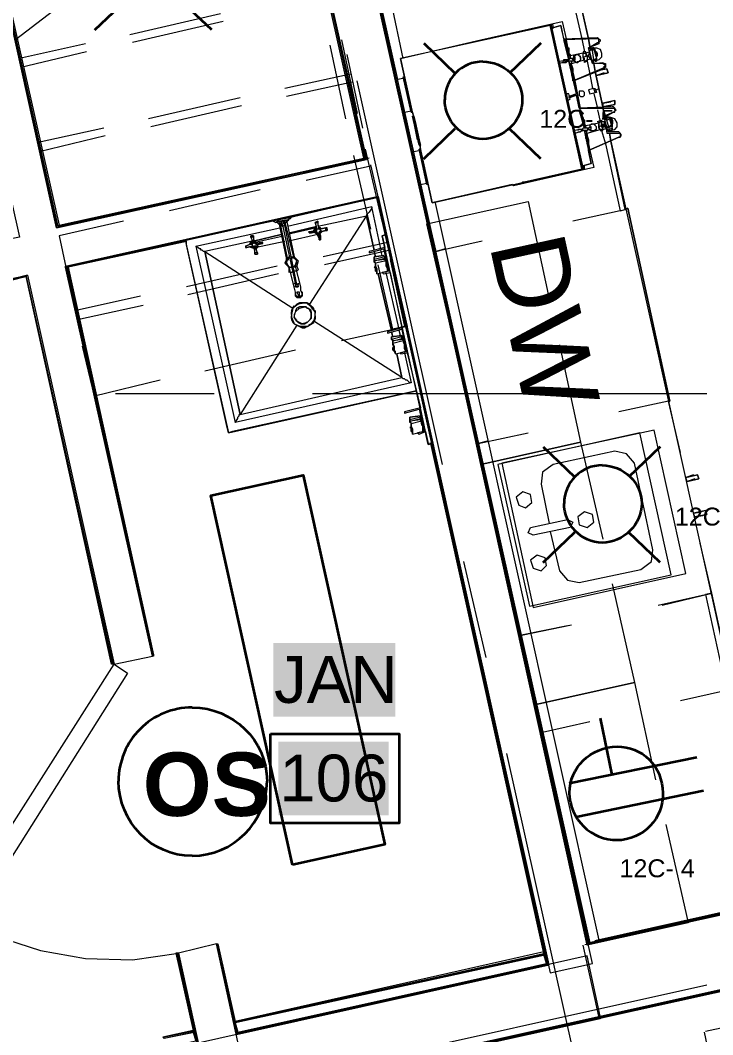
# Model space of a CAD drawing. Header units: inches. Extents: x 14.2 to 49.7, y 0.3 to 22.9.
# Drawn here: x 39.427 to 40.305, y 11.257 to 12.543 of the extents above; entities that cross this region are included whole.
import ezdxf

# ---------------------------------------------------------------- set-up
doc = ezdxf.new("R2010")
doc.units = ezdxf.units.IN
doc.header["$MEASUREMENT"] = 0
for name, color, linetype in [('PDF2_Geometry', 7, 'Continuous'), ('PDF2_Text', 7, 'Continuous'), ('PDF_Text', 7, 'Continuous')]:
    doc.layers.add(name, color=color, linetype=linetype)
doc.layers.add('PDF_Geometry', color=7, linetype='Continuous', true_color=0x777777)
doc.layers.add('PDF_Solid Fills', color=7, linetype='Continuous', true_color=0xffffff)
doc.styles.add('PDF Arial', font='arial.ttf')
doc.styles.add('PDF ArialRoundedMT Bold', font='arialbd.ttf')

msp = doc.modelspace()

# ---------------------------------------------------------------- linework, layer by layer
at = {"layer": 'PDF2_Geometry', "lineweight": 35}
for points in [[(39.5211, 12.531), (39.5611, 12.5693)], [(39.6695, 12.531), (39.6295, 12.5693)], [(39.9384, 12.5142), (39.9784, 12.4759)], [(40.0868, 12.5142), (40.0468, 12.4759)], [(39.9384, 12.3676), (39.9784, 12.4059)], [(40.0868, 12.3676), (40.0468, 12.4059)], [(40.0899, 12.0022), (40.1299, 11.9638)], [(40.2382, 12.0022), (40.1982, 11.9638)], [(40.0899, 11.8555), (40.1299, 11.8938)], [(40.2382, 11.8555), (40.1982, 11.8938)], [(40.1622, 11.6579), (40.177, 11.5861)], [(40.2847, 11.6082), (40.1231, 11.575)], [(40.2935, 11.5658), (40.1318, 11.5325)]]:
    msp.add_lwpolyline(points, dxfattribs=at)
msp.add_lwpolyline([(39.772, 11.4719), (39.6684, 11.9405), (39.7856, 11.9664), (39.8892, 11.4978)], close=True, dxfattribs=at)
for centre, radius, start, end in [((40.0135, 12.4425), 0.0484, 90.0411, 179.9589), ((40.1649, 11.9305), 0.0484, 90.0411, 179.9589), ((39.6444, 11.5784), 0.0932, 89.9056, 180.0944), ((39.6436, 11.5793), 0.096, 270.6194, 359.3806), ((40.1831, 11.5633), 0.0597, 191.3785, 281.858)]:
    msp.add_arc(centre, radius, start, end, dxfattribs=at)
for points in [[(40.0134, 12.4909), (40.0401, 12.4909), (40.0634, 12.4692), (40.0634, 12.4426)], [(40.0134, 12.3926), (39.9868, 12.3926), (39.9651, 12.4159), (39.9651, 12.4426)], [(40.0634, 12.4426), (40.0634, 12.4159), (40.0401, 12.3926), (40.0134, 12.3926)], [(40.1649, 11.9788), (40.1915, 11.9788), (40.2149, 11.9572), (40.2149, 11.9305)], [(40.1649, 11.8805), (40.1382, 11.8805), (40.1165, 11.9038), (40.1165, 11.9305)], [(40.2149, 11.9305), (40.2149, 11.9038), (40.1915, 11.8805), (40.1649, 11.8805)], [(39.6446, 11.6716), (39.6963, 11.6716), (39.7396, 11.6299), (39.7396, 11.5783)], [(40.1245, 11.5515), (40.1178, 11.5841), (40.1389, 11.614), (40.1716, 11.6207)], [(40.1716, 11.6207), (40.2042, 11.6274), (40.2337, 11.6079), (40.2405, 11.5753)], [(39.6446, 11.4833), (39.5929, 11.4833), (39.5513, 11.5266), (39.5513, 11.5783)], [(40.2405, 11.5753), (40.2472, 11.5426), (40.228, 11.5115), (40.1954, 11.5048)]]:
    msp.add_open_spline(points, degree=3, dxfattribs=at)
at = {"layer": 'PDF_Geometry', "lineweight": 18}
for points in [[(38.5408, 13.0366), (38.5491, 13.0049), (38.8358, 13.0683), (39.2274, 13.1549), (39.4257, 12.2683), (39.3841, 12.26), (39.3957, 12.2116), (39.4357, 12.22), (39.5457, 11.7266), (39.5941, 11.7366), (39.4841, 12.2316), (39.8807, 12.3199), (40.099, 11.335), (40.1524, 11.3467), (39.9274, 12.3549), (39.7691, 13.0649), (40.1307, 13.1449), (40.1157, 13.2149), (39.7541, 13.1332), (39.5707, 13.9649)], [(39.7491, 12.8849), (39.8657, 12.3666), (39.4724, 12.28), (39.2657, 13.2149), (39.2174, 13.2032), (38.8491, 13.1216), (38.7041, 13.7716), (39.0708, 13.8532), (39.0508, 13.9432), (38.6308, 13.8499), (38.6508, 13.7599), (38.6558, 13.7616), (38.8008, 13.1116), (38.5374, 13.0533), (38.5391, 13.0483)], [(40.1429, 11.371), (40.978, 11.556)], [(40.1603, 11.2798), (40.9953, 11.4648), (40.9753, 11.5548)], [(40.1607, 11.28), (40.1407, 11.37)]]:
    msp.add_lwpolyline(points, dxfattribs=at)
at = {"layer": 'PDF_Geometry', "lineweight": 9}
for points in [[(39.9141, 12.4699), (39.9057, 12.4683), (39.7724, 13.0633), (40.1324, 13.1432), (40.1307, 13.1432), (40.1307, 13.1449), (39.7707, 13.0649)], [(39.3991, 12.6149), (39.4724, 12.28), (39.8657, 12.3666), (39.7491, 12.8849), (39.8641, 12.3683), (39.8624, 12.3683), (39.7474, 12.8833)], [(39.4007, 12.6166), (39.4757, 12.2833), (39.4741, 12.2816), (39.3991, 12.6166), (39.4741, 12.2816), (39.4757, 12.2833), (39.8624, 12.3683), (39.8641, 12.3683), (39.7491, 12.8849)], [(39.7757, 12.7899), (39.6374, 12.6833), (39.6357, 12.6049), (39.5607, 12.7033), (39.5591, 12.6249), (39.4207, 12.5183), (39.4341, 12.4549)], [(39.9124, 12.4949), (39.8974, 12.5649), (40.1257, 12.6149), (40.1474, 12.5199), (40.149, 12.5099), (40.1507, 12.5049), (40.149, 12.5099), (40.1474, 12.5199), (40.1274, 12.6083), (40.119, 12.6066)], [(40.0607, 12.5933), (40.119, 12.6066), (40.139, 12.5199), (40.1424, 12.5033)], [(40.1457, 11.37), (39.8824, 12.5616), (40.1474, 11.3717)], [(39.8824, 12.5616), (40.1457, 11.3733), (40.1457, 11.3717)], [(39.9057, 12.4683), (39.8841, 12.5616), (40.149, 11.3733), (39.9341, 12.3349)], [(39.6807, 12.5516), (39.5657, 12.5249)], [(39.6841, 12.5416), (39.5691, 12.5149)], [(39.9257, 12.4216), (39.9241, 12.4266), (39.9141, 12.4716), (39.9091, 12.4949), (40.0107, 12.5183), (40.114, 12.5416), (40.119, 12.5199)], [(40.1007, 12.5333), (40.1024, 12.5333), (40.1024, 12.5349), (40.1024, 12.5366), (40.1007, 12.5383), (40.099, 12.5366), (40.0974, 12.5366), (40.0257, 12.5216), (40.0224, 12.5199)], [(40.1007, 12.5366), (40.099, 12.5366)], [(40.119, 12.4499), (40.1007, 12.5366), (40.1007, 12.5383)], [(40.1174, 12.5183), (40.1224, 12.4933), (40.1124, 12.5366), (40.1007, 12.5333), (40.1124, 12.5366), (40.1157, 12.5199), (40.159, 12.5216), (40.1607, 12.5199), (40.1624, 12.5183), (40.1624, 12.5166), (40.1607, 12.5149), (40.1607, 12.5133), (40.1474, 12.5083), (40.1524, 12.4883), (40.1657, 12.4899), (40.1657, 12.4883), (40.1674, 12.4883), (40.169, 12.4883), (40.169, 12.4866), (40.169, 12.4849), (40.169, 12.4833), (40.1674, 12.4833), (40.1674, 12.4816), (40.129, 12.4666), (40.1324, 12.4499), (40.1224, 12.4466), (40.1324, 12.4499), (40.1224, 12.4916), (40.1274, 12.4666), (40.1274, 12.4683), (40.1274, 12.4666), (40.1674, 12.4833), (40.1674, 12.4849), (40.169, 12.4849), (40.169, 12.4866), (40.1674, 12.4866), (40.1674, 12.4883), (40.1657, 12.4883), (40.1524, 12.4883), (40.1474, 12.5083), (40.159, 12.5149), (40.1607, 12.5149), (40.1607, 12.5166), (40.1607, 12.5183), (40.1607, 12.5199), (40.159, 12.5199), (40.1157, 12.5183), (40.1207, 12.4983), (40.124, 12.4999), (40.124, 12.4983), (40.1207, 12.4966)], [(40.1007, 12.5333), (40.1007, 12.5333)], [(39.5091, 12.5133), (39.4257, 12.4949)], [(39.8191, 12.5116), (39.8391, 12.4183)], [(39.8341, 12.5183), (39.8541, 12.4249)], [(39.9224, 12.4266), (39.9124, 12.4716), (39.9141, 12.4716), (39.9091, 12.4949), (40.0107, 12.5183)], [(40.0107, 12.5183), (40.0107, 12.5183)], [(40.119, 12.5183), (40.1224, 12.4999), (40.1224, 12.5016), (40.1207, 12.5066), (40.1207, 12.5083), (40.1207, 12.5099), (40.1207, 12.5083), (40.1224, 12.5083), (40.1224, 12.5066), (40.1224, 12.5016), (40.124, 12.4999), (40.124, 12.4983)], [(40.1207, 12.5099), (40.1207, 12.5099)], [(40.1207, 12.5099), (40.1207, 12.5099)], [(40.149, 12.5049), (40.1524, 12.5083), (40.1574, 12.5083), (40.1624, 12.5066), (40.164, 12.5016), (40.164, 12.4966), (40.1607, 12.4933), (40.1557, 12.4916), (40.1507, 12.4933), (40.1474, 12.4983), (40.149, 12.5033), (40.144, 12.5016), (40.144, 12.4999), (40.144, 12.4983), (40.1457, 12.4983), (40.1457, 12.4966), (40.1457, 12.4949)], [(40.1557, 12.4933), (40.1557, 12.4916), (40.154, 12.4933), (40.1524, 12.5049), (40.1524, 12.5066), (40.1507, 12.5066), (40.1507, 12.5083), (40.1524, 12.5083), (40.1524, 12.5066)], [(40.154, 12.5083), (40.1524, 12.5083)], [(40.1574, 12.5033), (40.1557, 12.5016), (40.1574, 12.5016), (40.1574, 12.5033), (40.1557, 12.5033), (40.1557, 12.5049), (40.1557, 12.5066), (40.154, 12.5066), (40.154, 12.5083), (40.154, 12.5066), (40.1574, 12.4949), (40.1574, 12.4933), (40.1574, 12.4916), (40.1574, 12.4933), (40.1574, 12.4949), (40.1574, 12.4966), (40.1574, 12.4983), (40.1574, 12.4999)], [(39.5107, 12.5033), (39.4274, 12.4833)], [(39.8407, 12.4999), (39.8607, 12.4066)], [(40.1307, 12.4933), (40.1307, 12.4966), (40.1274, 12.4949), (40.1257, 12.4949), (40.124, 12.4949), (40.1224, 12.4933), (40.1207, 12.4933), (40.119, 12.4933), (40.1207, 12.4933), (40.119, 12.4933), (40.1174, 12.4933), (40.119, 12.4933)], [(40.1224, 12.5016), (40.1224, 12.5016)], [(40.144, 12.5016), (40.144, 12.5033), (40.1407, 12.5033), (40.1407, 12.5016), (40.124, 12.4983), (40.124, 12.4949), (40.124, 12.4966)], [(40.124, 12.4883), (40.1257, 12.4883), (40.1424, 12.4933), (40.1424, 12.4949), (40.1407, 12.4966), (40.1407, 12.4983), (40.1407, 12.4999)], [(40.1274, 12.4933), (40.1274, 12.4949), (40.1257, 12.4949), (40.129, 12.4949), (40.1307, 12.4949)], [(40.129, 12.4949), (40.129, 12.4966), (40.129, 12.4983), (40.1307, 12.4983), (40.1324, 12.4999), (40.134, 12.4999), (40.1357, 12.4983), (40.1374, 12.4966), (40.1374, 12.4949), (40.1374, 12.4933), (40.1357, 12.4916), (40.134, 12.4899), (40.134, 12.4916)], [(40.1357, 12.4983), (40.1357, 12.4999), (40.134, 12.4999), (40.1324, 12.4999), (40.1307, 12.4983), (40.129, 12.4983), (40.129, 12.4966)], [(40.1374, 12.4949), (40.1374, 12.4966), (40.1374, 12.4983)], [(40.1407, 12.4966), (40.1457, 12.4983)], [(40.1424, 12.4916), (40.1457, 12.4933), (40.1507, 12.4949)], [(40.1524, 12.5049), (40.154, 12.5066)], [(40.1574, 12.4949), (40.154, 12.4933)], [(40.1574, 12.4983), (40.159, 12.4983), (40.159, 12.4999), (40.159, 12.5016), (40.1574, 12.5016), (40.1574, 12.5033), (40.1557, 12.5033)], [(40.1557, 12.5016), (40.1574, 12.5016)], [(40.1574, 12.4983), (40.1574, 12.4983)], [(40.114, 12.4899), (40.1157, 12.4899), (40.1174, 12.4899), (40.119, 12.4899), (40.1174, 12.4899), (40.119, 12.4899), (40.1207, 12.4916), (40.1107, 12.4883), (40.1107, 12.4916), (40.1207, 12.4933)], [(40.1107, 12.4883), (40.1107, 12.4916)], [(40.1174, 12.4933), (40.1157, 12.4933), (40.1157, 12.4916), (40.114, 12.4916)], [(40.119, 12.4899), (40.1207, 12.4916), (40.119, 12.4899)], [(40.119, 12.4916), (40.1207, 12.4916), (40.1224, 12.4916)], [(40.1274, 12.4916), (40.129, 12.4933), (40.1307, 12.4933), (40.129, 12.4933), (40.1274, 12.4933), (40.1274, 12.4916), (40.1257, 12.4916), (40.124, 12.4916), (40.1224, 12.4916), (40.1207, 12.4916)], [(40.1274, 12.4699), (40.1274, 12.4716), (40.1274, 12.4733), (40.1274, 12.4749), (40.1257, 12.4783), (40.1257, 12.4799), (40.1257, 12.4816), (40.1257, 12.4833), (40.124, 12.4849), (40.124, 12.4866), (40.1257, 12.4866), (40.1257, 12.4883), (40.1257, 12.4916), (40.1257, 12.4899)], [(40.1274, 12.4766), (40.1274, 12.4683), (40.1274, 12.4699), (40.1274, 12.4716), (40.1274, 12.4733), (40.1274, 12.4749), (40.1257, 12.4783), (40.1257, 12.4799), (40.1257, 12.4816), (40.1257, 12.4833), (40.124, 12.4849), (40.124, 12.4866), (40.1257, 12.4799)], [(40.1374, 12.4316), (40.1307, 12.4666), (40.1257, 12.4866)], [(40.1274, 12.4933), (40.1274, 12.4933)], [(40.129, 12.4933), (40.129, 12.4916), (40.1307, 12.4916), (40.1324, 12.4899), (40.134, 12.4899)], [(40.1307, 12.4916), (40.1307, 12.4916)], [(40.1457, 12.4916), (40.149, 12.4749), (40.1524, 12.4566)], [(40.1657, 12.4383), (40.1757, 12.4399), (40.1657, 12.4383), (40.1807, 12.4416), (40.1807, 12.4366), (40.1657, 12.4333), (40.1757, 12.4349), (40.1657, 12.4333), (40.1807, 12.4366), (40.1807, 12.4416), (40.1657, 12.4383), (40.1657, 12.4333), (40.1557, 12.4783), (40.154, 12.4883), (40.1524, 12.4933), (40.154, 12.4883), (40.1557, 12.4783), (40.1657, 12.4333)], [(40.1557, 12.4916), (40.1574, 12.4916)], [(40.1574, 12.4733), (40.1674, 12.4766), (40.1574, 12.4733), (40.1724, 12.4766), (40.1707, 12.4816), (40.1607, 12.4799), (40.1707, 12.4816), (40.1724, 12.4766), (40.1574, 12.4733), (40.1557, 12.4783), (40.1574, 12.4783), (40.1557, 12.4783), (40.1574, 12.4783), (40.1557, 12.4783)], [(39.8457, 12.4749), (39.7624, 12.4566)], [(39.9124, 12.4716), (39.9224, 12.4266), (39.9241, 12.4266), (39.9341, 12.3799)], [(40.1257, 12.4783), (40.1257, 12.4766)], [(40.1257, 12.4749), (40.1257, 12.4733)], [(40.1274, 12.4783), (40.1274, 12.4783)], [(40.1274, 12.4783), (40.1274, 12.4783)], [(40.1274, 12.4683), (40.1274, 12.4683)], [(39.8474, 12.4649), (39.7641, 12.4466)], [(39.9624, 11.98), (39.8541, 12.4666)], [(40.154, 12.4566), (40.1557, 12.4566), (40.1574, 12.4516), (40.1557, 12.4516)], [(40.1574, 12.4549), (40.1607, 12.4566)], [(39.7057, 12.4449), (39.5891, 12.4183)], [(40.1357, 12.4316), (40.1324, 12.4483), (40.1224, 12.4449), (40.1324, 12.4483), (40.1424, 12.4066), (40.1357, 12.4299), (40.1407, 12.4116), (40.1424, 12.4116), (40.144, 12.4099), (40.1407, 12.4083)], [(40.154, 12.4499), (40.159, 12.4316)], [(39.7074, 12.4349), (39.5924, 12.4083)], [(40.1207, 12.4416), (40.1407, 12.3549), (40.139, 12.3549)], [(40.1374, 12.4299), (40.1424, 12.4116), (40.1407, 12.4166), (40.1407, 12.4183), (40.1407, 12.4199), (40.1407, 12.4183), (40.1424, 12.4166), (40.1424, 12.4116), (40.144, 12.4099)], [(40.159, 12.4299), (40.1624, 12.4149)], [(39.9341, 12.3783), (39.9257, 12.3766), (39.9141, 12.4266), (39.9224, 12.4283)], [(39.9257, 12.3766), (39.9141, 12.4266)], [(39.9324, 12.3849), (39.9241, 12.4216)], [(40.1407, 12.4199), (40.1407, 12.4199)], [(40.1407, 12.4199), (40.1407, 12.4199)], [(40.144, 12.4083), (40.144, 12.4066), (40.144, 12.4099), (40.1607, 12.4133), (40.1607, 12.4083), (40.1624, 12.4049), (40.1624, 12.4033), (40.1657, 12.4033), (40.1657, 12.4049), (40.164, 12.4099), (40.164, 12.4149), (40.1674, 12.4149), (40.1674, 12.4099), (40.1707, 12.4049), (40.174, 12.4033), (40.1807, 12.4049), (40.184, 12.4083), (40.184, 12.4133), (40.1807, 12.4183), (40.1757, 12.4199), (40.1707, 12.4199), (40.169, 12.4166)], [(40.174, 12.4199), (40.1707, 12.4199)], [(40.1774, 12.4066), (40.174, 12.4049), (40.1707, 12.4166), (40.1707, 12.4183), (40.1707, 12.4199), (40.1707, 12.4183)], [(40.1707, 12.4166), (40.174, 12.4183)], [(40.1757, 12.4133), (40.1774, 12.4149), (40.1757, 12.4149), (40.1757, 12.4166), (40.1757, 12.4183), (40.174, 12.4183), (40.174, 12.4199), (40.174, 12.4183), (40.1774, 12.4066), (40.1774, 12.4049), (40.1774, 12.4033), (40.1774, 12.4049), (40.1774, 12.4066), (40.1774, 12.4083), (40.1774, 12.4099), (40.1757, 12.4099)], [(39.4441, 12.4083), (39.4657, 12.3149)], [(39.5324, 12.4066), (39.4491, 12.3883)], [(39.9324, 12.3916), (39.9307, 12.3916), (39.9257, 12.4149), (39.9274, 12.4149)], [(40.1507, 12.4049), (40.1507, 12.4083), (40.1474, 12.4066), (40.1457, 12.4066), (40.144, 12.4066), (40.1407, 12.4066), (40.139, 12.4049), (40.129, 12.4033)], [(40.1407, 12.4049), (40.139, 12.4049), (40.1374, 12.4049), (40.139, 12.4049), (40.1374, 12.4049), (40.1357, 12.4049), (40.134, 12.4049), (40.134, 12.4033)], [(40.1457, 12.4049), (40.149, 12.4049), (40.1507, 12.4049), (40.1474, 12.4049), (40.1457, 12.4033), (40.144, 12.4033), (40.1424, 12.4033), (40.1407, 12.4033)], [(40.1424, 12.3999), (40.1457, 12.3999), (40.1624, 12.4049), (40.1607, 12.4066), (40.1607, 12.4083), (40.1607, 12.4099), (40.1607, 12.4116)], [(40.1424, 12.4116), (40.1424, 12.4116)], [(40.1574, 12.4066), (40.1574, 12.4083), (40.1557, 12.4099), (40.154, 12.4116), (40.1524, 12.4116), (40.1507, 12.4116), (40.149, 12.4099), (40.149, 12.4083), (40.1474, 12.4066), (40.1457, 12.4066)], [(40.1474, 12.4066), (40.1457, 12.4066), (40.1474, 12.4066)], [(40.1474, 12.4049), (40.1457, 12.4049), (40.1474, 12.4049)], [(40.149, 12.4049), (40.149, 12.4033), (40.1507, 12.4033), (40.1524, 12.4033), (40.154, 12.4033), (40.1557, 12.4033), (40.1557, 12.4049), (40.1574, 12.4049), (40.1574, 12.4066), (40.1574, 12.4083), (40.1557, 12.4099), (40.1557, 12.4116), (40.154, 12.4116), (40.1524, 12.4116), (40.1507, 12.4116), (40.149, 12.4099), (40.149, 12.4083), (40.1474, 12.4066)], [(40.1607, 12.4083), (40.164, 12.4099)], [(40.1624, 12.4049), (40.1657, 12.4049), (40.1707, 12.4066)], [(40.164, 12.4133), (40.164, 12.4116), (40.164, 12.4099), (40.1657, 12.4083), (40.1657, 12.4066)], [(40.174, 12.4049), (40.174, 12.4033), (40.174, 12.4049)], [(40.1757, 12.4149), (40.1757, 12.4149)], [(40.1774, 12.4099), (40.1774, 12.4116), (40.1774, 12.4133), (40.1774, 12.4149), (40.1757, 12.4149)], [(40.1757, 12.4133), (40.1757, 12.4133)], [(40.1774, 12.4116), (40.1757, 12.4116)], [(39.5341, 12.3966), (39.4507, 12.3766)], [(40.164, 12.4033), (40.169, 12.3866), (40.1874, 12.3016), (40.1274, 12.2883)], [(40.1307, 12.3999), (40.1407, 12.4033), (40.139, 12.4033), (40.1407, 12.4033), (40.139, 12.4033), (40.1374, 12.4016), (40.139, 12.4033)], [(40.134, 12.4016), (40.1357, 12.4016), (40.1374, 12.4016)], [(40.1474, 12.3799), (40.1474, 12.3816), (40.1474, 12.3833), (40.1474, 12.3849), (40.1457, 12.3883), (40.1457, 12.3899), (40.1457, 12.3916), (40.144, 12.3933), (40.144, 12.3966), (40.144, 12.3983), (40.1457, 12.3983), (40.1457, 12.3999), (40.144, 12.4033), (40.1457, 12.4016)], [(40.1457, 12.3899), (40.1457, 12.3883), (40.1474, 12.3816), (40.1474, 12.3833), (40.1474, 12.3849), (40.1457, 12.3883), (40.1457, 12.3899), (40.1457, 12.3916), (40.144, 12.3933), (40.144, 12.3966), (40.144, 12.3983), (40.1457, 12.3916)], [(40.149, 12.3799), (40.1457, 12.3983)], [(40.1457, 12.3966), (40.1457, 12.3966)], [(40.149, 12.4033), (40.1507, 12.4033)], [(40.154, 12.4033), (40.154, 12.4033)], [(40.174, 12.4033), (40.1774, 12.4033)], [(40.1874, 12.3016), (40.194, 12.3033), (40.1757, 12.3899), (40.174, 12.3999), (40.1757, 12.3899), (40.389, 11.4283)], [(39.8641, 12.3799), (39.8857, 12.2866)], [(40.0507, 12.3349), (39.9491, 12.3116), (39.9441, 12.3349), (39.9341, 12.3799), (39.9324, 12.3799), (39.9424, 12.3349), (39.9324, 12.3799)], [(39.9341, 12.3816), (39.9341, 12.3849)], [(40.149, 12.3783), (40.154, 12.3566), (40.0524, 12.3333), (40.0507, 12.3349), (39.9491, 12.3116), (39.9441, 12.3349), (39.9424, 12.3349)], [(40.1457, 12.3866), (40.1457, 12.3849)], [(40.1474, 12.3883), (40.1474, 12.3883)], [(40.1474, 12.3883), (40.1474, 12.3883)], [(39.4741, 12.2816), (39.8641, 12.3683), (39.4741, 12.2816)], [(39.8691, 12.3683), (39.7857, 12.3499)], [(39.8491, 12.3716), (39.8707, 12.2783)], [(39.8707, 12.3583), (39.7891, 12.3399)], [(39.8707, 12.3599), (39.8924, 12.2666)], [(40.0624, 12.3366), (40.064, 12.3383), (40.0657, 12.3383), (40.139, 12.3549), (40.1407, 12.3549), (40.1424, 12.3549), (40.1424, 12.3566), (40.1424, 12.3583), (40.1407, 12.3583), (40.139, 12.3583), (40.1407, 12.3583)], [(40.1407, 12.3549), (40.1407, 12.3549)], [(39.7291, 12.3383), (39.6141, 12.3116)], [(39.7307, 12.3283), (39.6157, 12.3016)], [(40.0124, 12.2633), (39.9541, 12.25), (39.9341, 12.3349), (39.9424, 12.3366)], [(39.4841, 12.2316), (39.8791, 12.3199), (39.8791, 12.3183)], [(39.7474, 12.2883), (39.6357, 12.265), (39.6907, 12.02), (39.9291, 12.0733), (39.6957, 12.0216), (39.6907, 12.02), (39.6891, 12.0266), (39.6374, 12.2583), (39.6374, 12.2633), (39.4857, 12.23), (39.4874, 12.23), (39.5957, 11.7383), (39.5957, 11.7366), (39.5941, 11.7366), (39.4841, 12.23), (39.8791, 12.3183), (39.7624, 12.2916), (39.7657, 12.2933), (39.7707, 12.2933), (39.7657, 12.2933), (39.7591, 12.2916), (39.7507, 12.2899), (39.7474, 12.2883), (39.7507, 12.2899), (39.7591, 12.2916), (39.7524, 12.2899), (39.7474, 12.2883), (39.7507, 12.2866)], [(39.7024, 11.2567), (39.6757, 11.3717), (39.7007, 11.2567), (40.0974, 11.345), (39.9624, 11.9533), (39.8807, 12.3183)], [(39.9624, 11.9533), (39.9607, 11.9533), (39.8791, 12.3199)], [(39.8841, 12.2533), (39.8724, 12.3066), (39.7657, 12.2816)], [(39.8724, 12.3066), (39.8724, 12.3049), (39.8691, 12.2999), (39.8674, 12.2983), (39.8657, 12.2966), (39.8657, 12.2949), (39.8041, 12.2816), (39.8074, 12.28), (39.8091, 12.2783)], [(39.9707, 12.1616), (39.9424, 12.2849), (40.0707, 12.3133), (40.0974, 12.19)], [(39.9524, 12.3133), (40.1607, 11.3767)], [(39.5557, 12.2999), (39.4724, 12.2816)], [(39.5574, 12.2883), (39.4757, 12.27), (39.4957, 12.1766)], [(39.7207, 12.2633), (39.6607, 12.25), (39.7724, 12.1783), (39.7741, 12.18), (39.7774, 12.1833), (39.7807, 12.185), (39.7841, 12.185), (39.7874, 12.185), (39.7907, 12.185), (39.7941, 12.1833), (39.8657, 12.2949)], [(39.7541, 12.2849), (39.7524, 12.2866), (39.7507, 12.2866), (39.7474, 12.2883), (39.7457, 12.2883)], [(39.7557, 12.2883), (39.7574, 12.2883), (39.7591, 12.2883), (39.7607, 12.2899), (39.7624, 12.2899), (39.7641, 12.2899), (39.7674, 12.2899), (39.7641, 12.2899), (39.7591, 12.2883), (39.7541, 12.2883), (39.7507, 12.2866), (39.7541, 12.2883), (39.7557, 12.2883), (39.7524, 12.2883), (39.7507, 12.2866), (39.7524, 12.2883), (39.7591, 12.2883), (39.7657, 12.2899), (39.7674, 12.2916), (39.7657, 12.2899), (39.7641, 12.2899), (39.7741, 12.2433), (39.7791, 12.2383), (39.7774, 12.2316), (39.7791, 12.2266), (39.7774, 12.225), (39.7757, 12.225), (39.7741, 12.225)], [(39.7541, 12.2883), (39.7641, 12.24), (39.7624, 12.235), (39.7674, 12.23), (39.7674, 12.2233)], [(39.7557, 12.2883), (39.7557, 12.2883)], [(39.7591, 12.2816), (39.7591, 12.2833), (39.7574, 12.2883), (39.7591, 12.2833), (39.7757, 12.2083), (39.7774, 12.2083), (39.7624, 12.2833), (39.7591, 12.2816), (39.7624, 12.2833), (39.7607, 12.2899), (39.7607, 12.2849)], [(39.7574, 12.2883), (39.7607, 12.2899), (39.7574, 12.2883)], [(39.7607, 12.2899), (39.7607, 12.2883), (39.7591, 12.2883), (39.7574, 12.2883)], [(39.7674, 12.2899), (39.7657, 12.2883), (39.7641, 12.2883), (39.7641, 12.2866), (39.7607, 12.2866)], [(39.7624, 12.2899), (39.7624, 12.2899)], [(39.7741, 12.2316), (39.7757, 12.2316), (39.7774, 12.2316), (39.7757, 12.2316), (39.7741, 12.2316), (39.7757, 12.2333), (39.7774, 12.2383), (39.7741, 12.2416), (39.7624, 12.2883)], [(39.7707, 12.2949), (39.7691, 12.2916), (39.7674, 12.2916), (39.7691, 12.2916), (39.7691, 12.2933)], [(39.8041, 12.2883), (39.8007, 12.2866), (39.8024, 12.2783), (39.8024, 12.2766), (39.7941, 12.275), (39.7924, 12.275), (39.7941, 12.275), (39.8024, 12.2766), (39.8024, 12.2783), (39.8024, 12.2816), (39.8007, 12.2866), (39.8041, 12.2866)], [(39.9141, 12.1216), (39.9224, 12.0833), (39.9207, 12.0833), (39.9174, 12.0866), (39.9157, 12.0866), (39.9141, 12.0883), (39.9124, 12.0883), (39.9107, 12.09), (39.9041, 12.12), (39.9107, 12.09), (39.7991, 12.1616), (39.8007, 12.1633), (39.8007, 12.1666), (39.8007, 12.17), (39.8007, 12.1733), (39.7991, 12.1766), (39.7991, 12.1783), (39.7957, 12.18), (39.7941, 12.1833), (39.8657, 12.2949), (39.8041, 12.2816)], [(39.6491, 12.2566), (39.7557, 12.28)], [(39.7574, 12.2866), (39.7557, 12.2849), (39.7541, 12.2849), (39.7574, 12.2849), (39.7591, 12.2866)], [(39.7557, 12.2866), (39.7657, 12.24), (39.7674, 12.24)], [(39.8024, 12.28), (39.7657, 12.2716)], [(39.7991, 12.2766), (39.8024, 12.2816), (39.7674, 12.2733), (39.8024, 12.2816)], [(39.8057, 12.2783), (39.8041, 12.2783)], [(39.8057, 12.2733), (39.8074, 12.2733), (39.8074, 12.275), (39.8091, 12.2766)], [(39.8141, 12.2766), (39.8141, 12.28)], [(39.8157, 12.2783), (39.8157, 12.28)], [(39.7174, 12.26), (39.7207, 12.2633), (39.6607, 12.25), (39.7057, 12.0433), (39.6607, 12.25), (39.7724, 12.1783), (39.7707, 12.175), (39.7707, 12.1716), (39.7707, 12.17), (39.7707, 12.1666), (39.7707, 12.1633), (39.7724, 12.16), (39.7741, 12.1583), (39.7774, 12.1566), (39.7057, 12.0433)], [(39.7224, 12.27), (39.7191, 12.27)], [(39.7241, 12.26), (39.7241, 12.2616), (39.7224, 12.2616), (39.7224, 12.26), (39.7207, 12.26), (39.7207, 12.265), (39.7191, 12.2683), (39.7191, 12.27), (39.7191, 12.2683), (39.7224, 12.26)], [(39.7191, 12.2583), (39.7191, 12.26), (39.7207, 12.2616), (39.7224, 12.2616), (39.7607, 12.27)], [(39.7224, 12.2683), (39.7191, 12.2683)], [(39.7241, 12.2533), (39.7191, 12.255), (39.7191, 12.2566), (39.7207, 12.255), (39.7224, 12.255), (39.7241, 12.255), (39.7624, 12.2633)], [(39.7224, 12.2633), (39.7574, 12.2716), (39.7224, 12.2633), (39.7274, 12.2616), (39.7274, 12.26)], [(39.8024, 12.2733), (39.8041, 12.2733), (39.8041, 12.2716), (39.7674, 12.2633)], [(39.7924, 12.275), (39.7941, 12.2733), (39.8024, 12.275), (39.7941, 12.2733), (39.7941, 12.275)], [(39.8007, 12.275), (39.8024, 12.2733), (39.8041, 12.2733), (39.8041, 12.2716), (39.8007, 12.2733)], [(39.8041, 12.2733), (39.8041, 12.2733)], [(39.8091, 12.275), (39.8057, 12.2716)], [(39.8074, 12.2666), (39.8057, 12.2666)], [(39.8057, 12.265), (39.8074, 12.265)], [(39.9441, 12.005), (39.8857, 12.27), (39.8891, 12.255), (39.8691, 12.25), (39.8691, 12.2483), (39.8874, 12.2533), (39.8941, 12.225), (39.8857, 12.2233), (39.8874, 12.2216), (39.8957, 12.2233), (39.9107, 12.1533), (39.8924, 12.1483), (39.8924, 12.1466), (39.9107, 12.1516), (39.9157, 12.1233), (39.9091, 12.1216), (39.9091, 12.12), (39.9174, 12.1216), (39.9341, 12.0516), (39.9141, 12.0466), (39.9141, 12.045), (39.9324, 12.05), (39.9391, 12.0216), (39.9307, 12.02), (39.9324, 12.0183), (39.9407, 12.0216), (39.9441, 12.0066)], [(39.6607, 12.25), (39.6591, 12.25), (39.6574, 12.2516), (39.6557, 12.2516), (39.6557, 12.2533), (39.6541, 12.2533), (39.6491, 12.2566), (39.6991, 12.0333)], [(39.7141, 12.255), (39.7207, 12.2566), (39.7141, 12.255), (39.7124, 12.255), (39.7141, 12.255), (39.7124, 12.2566), (39.7207, 12.26), (39.7124, 12.2566), (39.7124, 12.255)], [(39.7191, 12.26), (39.7207, 12.2616)], [(39.7274, 12.2583), (39.7274, 12.2566), (39.7257, 12.255), (39.7241, 12.255), (39.7224, 12.255), (39.7207, 12.255), (39.7191, 12.2566), (39.7207, 12.255), (39.7224, 12.255), (39.7241, 12.255), (39.7257, 12.255), (39.7274, 12.2566)], [(39.7207, 12.26), (39.7207, 12.26)], [(39.7207, 12.26), (39.7207, 12.26)], [(39.7224, 12.255), (39.7207, 12.255)], [(39.7224, 12.2566), (39.7224, 12.2566)], [(39.7241, 12.2566), (39.7224, 12.2566), (39.7257, 12.2566)], [(39.7241, 12.26), (39.7241, 12.26)], [(39.7257, 12.2583), (39.7341, 12.26), (39.7257, 12.2583)], [(39.7257, 12.2566), (39.7257, 12.2566)], [(39.7291, 12.2566), (39.7257, 12.2533)], [(39.7324, 12.2616), (39.7341, 12.26), (39.7341, 12.2616)], [(39.8924, 12.2616), (39.8107, 12.2433)], [(39.8957, 12.2516), (39.8124, 12.2333)], [(39.8857, 12.245), (39.8841, 12.2516)], [(39.9657, 12.2533), (39.9541, 12.25), (39.9657, 12.2533)], [(39.7274, 12.2483), (39.7241, 12.2483)], [(39.7241, 12.2466), (39.7274, 12.2466)], [(39.7641, 12.24), (39.7641, 12.2416), (39.7657, 12.2416), (39.7674, 12.2416), (39.7641, 12.2383), (39.7641, 12.235), (39.7674, 12.23), (39.7707, 12.23)], [(39.7691, 12.23), (39.7674, 12.23), (39.7641, 12.235), (39.7657, 12.24), (39.7674, 12.2416)], [(39.7657, 12.2416), (39.7674, 12.2433)], [(39.7707, 12.2433), (39.7724, 12.2433), (39.7741, 12.2433)], [(39.7757, 12.23), (39.7741, 12.23), (39.7774, 12.235), (39.7774, 12.2383), (39.7741, 12.2416), (39.7707, 12.2416)], [(39.8891, 12.2433), (39.8757, 12.24)], [(39.8891, 12.24), (39.8757, 12.2383), (39.8891, 12.2416), (39.8907, 12.2416)], [(39.8907, 12.2383), (39.8774, 12.235)], [(39.8957, 12.24), (39.9141, 12.155), (39.8991, 12.1516), (39.8807, 12.2333)], [(39.8891, 12.2433), (39.8891, 12.2433)], [(39.8891, 12.2433), (39.8891, 12.2416), (39.8891, 12.2433)], [(39.7524, 12.2316), (39.6374, 12.205)], [(39.7674, 12.23), (39.7741, 12.2033), (39.7757, 12.1966), (39.7757, 12.195), (39.7774, 12.1933), (39.7791, 12.1916), (39.7807, 12.1916), (39.7807, 12.1933), (39.7824, 12.1933), (39.7841, 12.195), (39.7841, 12.1966), (39.7824, 12.2), (39.7824, 12.205), (39.7757, 12.2316)], [(39.7674, 12.23), (39.7674, 12.23)], [(39.7691, 12.2283), (39.7691, 12.2283)], [(39.7724, 12.225), (39.7707, 12.2233), (39.7691, 12.2233)], [(39.7774, 12.225), (39.7791, 12.2266)], [(39.8774, 12.23), (39.8757, 12.23)], [(39.8774, 12.225), (39.8791, 12.225)], [(39.8791, 12.2216), (39.8924, 12.225)], [(39.8924, 12.23), (39.8924, 12.23)], [(39.8924, 12.23), (39.8924, 12.2283), (39.8924, 12.23)], [(39.8924, 12.2283), (39.8924, 12.2283)], [(39.4341, 12.2183), (39.3957, 12.21)], [(39.4357, 12.22), (39.5457, 11.7266), (39.5441, 11.7266), (39.4341, 12.22)], [(39.4357, 12.22), (39.4357, 12.22)], [(39.7541, 12.2216), (39.6391, 12.195)], [(39.9024, 12.22), (39.9174, 12.155), (39.8341, 12.1366)], [(39.9074, 12.1516), (39.8907, 12.2233)], [(39.7791, 12.2066), (39.7791, 12.205), (39.7774, 12.205), (39.7757, 12.205), (39.7757, 12.2066), (39.7757, 12.205), (39.7791, 12.205)], [(39.7757, 12.205), (39.7757, 12.205)], [(39.7757, 12.205), (39.7757, 12.205)], [(39.7791, 12.195), (39.7791, 12.1933), (39.7791, 12.1916), (39.7824, 12.1933), (39.7807, 12.1933), (39.7807, 12.195), (39.7807, 12.1983), (39.7791, 12.1983), (39.7774, 12.1983), (39.7791, 12.195), (39.7791, 12.1933), (39.7791, 12.1916), (39.7791, 12.1933), (39.7807, 12.1933), (39.7824, 12.1933), (39.7807, 12.1933), (39.7807, 12.195)], [(39.7791, 12.2066), (39.7791, 12.2066)], [(39.5791, 12.1933), (39.4974, 12.175)], [(39.5824, 12.1816), (39.4991, 12.1633)], [(39.7707, 12.175), (39.7741, 12.1816)], [(39.7707, 12.17), (39.7707, 12.1733)], [(39.7757, 12.1816), (39.7774, 12.1833)], [(39.7791, 12.1833), (39.7824, 12.185), (39.7891, 12.185)], [(39.7791, 12.1783), (39.7807, 12.1783)], [(39.7857, 12.18), (39.7874, 12.18)], [(39.7907, 12.185), (39.7974, 12.18), (39.7991, 12.1766)], [(39.7907, 12.1783), (39.7924, 12.1783)], [(39.7957, 12.1733), (39.7957, 12.1716), (39.7957, 12.17)], [(39.8007, 12.175), (39.8007, 12.1733), (39.8007, 12.1716)], [(39.7707, 12.165), (39.7707, 12.1666), (39.7707, 12.1683)], [(39.7741, 12.16), (39.7724, 12.1616)], [(39.7774, 12.1616), (39.7774, 12.1633)], [(39.7907, 12.16), (39.7891, 12.16)], [(39.8007, 12.1683), (39.8007, 12.165), (39.7957, 12.1583), (39.7924, 12.1566)], [(39.7957, 12.165), (39.7941, 12.1633)], [(39.7924, 12.155), (39.7891, 12.155), (39.7807, 12.155), (39.7741, 12.1583)], [(39.7857, 12.1583), (39.7841, 12.1583)], [(39.9091, 12.1433), (39.9074, 12.15)], [(39.9124, 12.1416), (39.9107, 12.1416), (39.8974, 12.1383)], [(39.9124, 12.1383), (39.8991, 12.1366), (39.9124, 12.14)], [(39.9124, 12.1366), (39.8991, 12.1333)], [(39.9124, 12.14), (39.9124, 12.14)], [(39.6041, 12.0866), (39.5207, 12.0666), (39.5057, 12.13)], [(39.7757, 12.125), (39.6607, 12.0983)], [(39.9007, 12.1283), (39.8991, 12.1283)], [(39.9007, 12.1233), (39.9007, 12.1233)], [(39.9024, 12.12), (39.9157, 12.1233)], [(39.9157, 12.1283), (39.9141, 12.1283)], [(39.9141, 12.1283), (39.9141, 12.1266), (39.9141, 12.1283)], [(39.9141, 12.1266), (39.9157, 12.1266)], [(40.1107, 12.1316), (40.1374, 12.0083), (40.0107, 11.98), (39.9841, 12.1033)], [(39.9224, 12.0833), (39.6991, 12.0333), (39.7024, 12.0383), (39.7024, 12.04), (39.7041, 12.0416), (39.7041, 12.0433), (39.7057, 12.0433), (39.9107, 12.09)], [(39.5474, 12.07), (39.6724, 12.07)], [(39.7974, 12.07), (40.2974, 12.07)], [(40.264, 11.995), (40.249, 12.06), (40.1857, 12.0466)], [(39.9341, 12.04), (39.9207, 12.0366)], [(39.9341, 12.0366), (39.9207, 12.035), (39.9341, 12.0383), (39.9357, 12.0383)], [(39.9357, 12.035), (39.9224, 12.0316)], [(39.9341, 12.04), (39.9341, 12.04)], [(39.9341, 12.04), (39.9341, 12.0383), (39.9341, 12.04)], [(39.9224, 12.0266), (39.9207, 12.0266)], [(39.9224, 12.0216), (39.9241, 12.0216)], [(39.9241, 12.0183), (39.9374, 12.0216)], [(39.9374, 12.0266), (39.9374, 12.0266)], [(39.9374, 12.0266), (39.9374, 12.025), (39.9374, 12.0266)], [(39.9374, 12.025), (39.9374, 12.025)], [(40.149, 11.3733), (40.0074, 12.0066), (40.0707, 12.02)], [(40.0907, 11.3617), (39.6991, 11.2733), (40.0924, 11.36), (39.9491, 12.0066), (40.0957, 11.345)], [(40.0907, 11.36), (39.9474, 12.0066)], [(40.039, 11.8566), (40.0107, 11.98), (40.1374, 12.0083), (40.1657, 11.885)], [(40.099, 11.895), (40.1107, 11.845), (40.1207, 11.8333), (40.1357, 11.83), (40.214, 11.8466), (40.2274, 11.8566), (40.229, 11.8716), (40.2057, 11.9816), (40.1957, 11.9933), (40.1807, 11.9966), (40.1024, 11.98), (40.089, 11.97), (40.0874, 11.955), (40.0974, 11.905)], [(40.2724, 11.9583), (40.2824, 11.9616), (40.2724, 11.9583), (40.2874, 11.9616), (40.2857, 11.9666), (40.2707, 11.9633)], [(40.2824, 11.9133), (40.2924, 11.915), (40.2824, 11.9133), (40.2974, 11.9166), (40.2957, 11.9216), (40.2807, 11.9183)], [(40.2407, 11.8016), (40.304, 11.8166), (40.289, 11.88)], [(40.0174, 11.735), (39.9891, 11.8566)], [(40.1774, 11.8283), (40.2057, 11.7033), (40.079, 11.675), (40.0507, 11.8)], [(40.2357, 11.8016), (40.2957, 11.815), (40.3224, 11.6933), (40.264, 11.68)], [(40.3224, 11.6933), (40.3307, 11.695), (40.304, 11.8166), (40.2957, 11.815)], [(40.1207, 11.775), (40.0624, 11.7633), (40.1257, 11.7766)], [(40.1057, 11.5516), (40.079, 11.675), (40.2057, 11.7033), (40.2324, 11.58)], [(40.149, 11.6533), (40.089, 11.64)], [(40.164, 11.075), (40.044, 11.6133)], [(40.1489, 11.3723), (40.9538, 11.5506), (40.1472, 11.3723)], [(40.1504, 11.3739), (40.9538, 11.5539), (40.1555, 11.3756)], [(40.2457, 11.5233), (40.274, 11.3983), (40.1457, 11.37), (40.119, 11.495)], [(40.1603, 11.2798), (40.9953, 11.4648), (40.9953, 11.4631), (40.9953, 11.4615), (40.1603, 11.2765)], [(40.1624, 11.375), (40.3907, 11.425)], [(39.3441, 11.41), (39.3957, 11.3817), (39.4524, 11.3633), (39.5091, 11.3533), (39.5691, 11.3517), (39.6274, 11.36)], [(39.6757, 11.3717), (39.6757, 11.3717)], [(40.7742, 11.3624), (40.2958, 11.2608)], [(39.6457, 11.26), (39.6491, 11.2483), (39.5957, 11.2367), (39.5957, 11.235), (39.5957, 11.2333), (39.6524, 11.2467), (39.6274, 11.36), (39.6257, 11.36), (39.6241, 11.36), (39.6457, 11.2617), (39.6074, 11.2533), (39.6474, 11.2617), (39.6257, 11.36), (39.6507, 11.2467), (39.6474, 11.26), (39.6091, 11.2517)], [(40.094, 11.36), (39.6974, 11.2717), (40.094, 11.3583)], [(39.7007, 11.2583), (39.6991, 11.2717), (39.7024, 11.26), (40.094, 11.3467), (40.0907, 11.3583)], [(40.0957, 11.3467), (40.0924, 11.3583), (39.6991, 11.2717)], [(39.7007, 11.2583), (40.0957, 11.3467), (39.7007, 11.2583)], [(39.8107, 11.2117), (40.2974, 11.32)], [(39.6257, 11.16), (40.1624, 11.2783), (39.6257, 11.16), (39.8807, 11.2167), (40.1624, 11.28), (40.1624, 11.2783), (40.1624, 11.2767), (39.6257, 11.1583), (39.6107, 11.1533), (39.6074, 11.1717), (39.6091, 11.1733)], [(40.1607, 11.2767), (40.1607, 11.2783), (40.1607, 11.28)], [(39.6491, 11.26), (39.6091, 11.2517), (39.6074, 11.2533), (39.6491, 11.2617)], [(40.294, 11.26), (40.3957, 10.78)]]:
    msp.add_lwpolyline(points, dxfattribs=at)
at = {"layer": 'PDF_Geometry', "lineweight": 13}
for points in [[(40.099, 12.5366), (40.139, 12.3549), (40.1407, 12.3549), (40.1007, 12.5366), (40.099, 12.5366), (39.9091, 12.4949), (39.9491, 12.3116), (40.1407, 12.3549), (40.139, 12.3549), (40.099, 12.5366), (40.1007, 12.5366)], [(40.154, 12.4566), (40.1474, 12.4549), (40.149, 12.4499), (40.1557, 12.4516)], [(40.119, 12.4499), (40.1207, 12.4416), (40.124, 12.4433), (40.1224, 12.4499)], [(40.1357, 12.4499), (40.1357, 12.4483), (40.1374, 12.4466), (40.139, 12.4466), (40.1407, 12.4466), (40.1424, 12.4483), (40.1424, 12.4499), (40.1424, 12.4516), (40.1407, 12.4533), (40.139, 12.4533), (40.1374, 12.4533), (40.1357, 12.4533), (40.1357, 12.4516)], [(39.3624, 11.3983), (39.3441, 11.41), (39.5457, 11.7266), (39.5624, 11.715)]]:
    msp.add_lwpolyline(points, close=True, dxfattribs=at)
at = {"layer": 'PDF_Geometry', "lineweight": 9}
for points in [[(40.1457, 12.4916), (40.1424, 12.4899), (40.1424, 12.4916), (40.1407, 12.4966), (40.1407, 12.5016), (40.144, 12.5016), (40.1457, 12.4983), (40.1457, 12.4933)], [(40.1574, 12.4999), (40.1574, 12.4983), (40.1574, 12.4966), (40.1557, 12.5033), (40.1557, 12.5049), (40.1557, 12.5033), (40.1574, 12.5033), (40.1574, 12.5016)], [(40.129, 12.4683), (40.1274, 12.4683), (40.1274, 12.4699), (40.1274, 12.4733), (40.1274, 12.4749), (40.1257, 12.4783), (40.1257, 12.4799), (40.1257, 12.4833), (40.124, 12.4849), (40.124, 12.4866), (40.124, 12.4883), (40.124, 12.4866), (40.124, 12.4849), (40.1257, 12.4833), (40.1257, 12.4799), (40.1257, 12.4783), (40.1274, 12.4749), (40.1274, 12.4733), (40.1274, 12.4699), (40.1274, 12.4683)], [(40.1257, 12.4866), (40.1274, 12.4816), (40.1274, 12.4799), (40.1274, 12.4783), (40.1274, 12.4799), (40.1274, 12.4816)], [(40.1657, 12.4816), (40.1607, 12.4799)], [(40.1474, 12.3783), (40.1857, 12.3949), (40.1874, 12.3949), (40.189, 12.3966), (40.189, 12.3983), (40.1874, 12.3999), (40.1857, 12.4016), (40.1724, 12.4016), (40.1674, 12.4199), (40.179, 12.4266), (40.1807, 12.4266), (40.1807, 12.4283), (40.1824, 12.4299), (40.1807, 12.4299), (40.1807, 12.4316), (40.179, 12.4333), (40.1774, 12.4333), (40.1357, 12.4316), (40.1774, 12.4316), (40.179, 12.4316), (40.1807, 12.4316), (40.1807, 12.4299), (40.1807, 12.4283), (40.179, 12.4266), (40.1674, 12.4216), (40.1707, 12.3999), (40.1857, 12.3999), (40.1874, 12.3999), (40.1874, 12.3983), (40.1874, 12.3966), (40.1874, 12.3949), (40.1857, 12.3949)], [(40.1657, 12.4316), (40.169, 12.4216), (40.169, 12.4183), (40.169, 12.4216)], [(39.9241, 12.4216), (39.9257, 12.4216), (39.9274, 12.4149), (39.9324, 12.3916), (39.9341, 12.3849), (39.9324, 12.3849)], [(40.164, 12.4166), (40.164, 12.4149), (40.1607, 12.4133), (40.159, 12.4149)], [(40.1724, 12.4049), (40.174, 12.4016)], [(40.1774, 12.4116), (40.1774, 12.4099), (40.1774, 12.4083), (40.1757, 12.4149), (40.1757, 12.4166), (40.1757, 12.4149), (40.1757, 12.4133), (40.1774, 12.4133)], [(40.1424, 12.4033), (40.1507, 12.3616), (40.139, 12.3583), (40.1507, 12.3616), (40.1474, 12.3783), (40.1474, 12.3799)], [(40.1474, 12.3799), (40.1474, 12.3816), (40.1474, 12.3833), (40.1474, 12.3849), (40.1457, 12.3866), (40.1457, 12.3899), (40.1457, 12.3916), (40.144, 12.3949), (40.144, 12.3966), (40.144, 12.3983), (40.144, 12.3999), (40.144, 12.3983), (40.144, 12.3966), (40.144, 12.3949), (40.1457, 12.3916), (40.1457, 12.3899), (40.1457, 12.3866), (40.1474, 12.3849), (40.1474, 12.3833), (40.1474, 12.3816)], [(40.1474, 12.3916), (40.1457, 12.3966), (40.1457, 12.3983), (40.1457, 12.3966), (40.1474, 12.3916), (40.1474, 12.3899), (40.1474, 12.3883), (40.1474, 12.3899)], [(40.249, 12.06), (40.2507, 12.06), (40.1974, 12.3049), (40.194, 12.3033), (40.1974, 12.3049), (40.2507, 12.06)], [(39.7591, 12.2883), (39.7524, 12.2883), (39.7507, 12.2866), (39.7524, 12.2883)], [(39.7591, 12.2883), (39.7657, 12.2899), (39.7674, 12.2916), (39.7657, 12.2899)], [(39.7624, 12.2916), (39.7657, 12.2933), (39.7691, 12.2933), (39.7657, 12.2933)], [(39.8057, 12.2783), (39.8041, 12.2866), (39.8041, 12.2883), (39.8041, 12.2866), (39.8041, 12.2833)], [(39.8757, 12.2516), (39.8657, 12.2949)], [(39.7574, 12.2833), (39.7574, 12.2849), (39.7574, 12.2833), (39.7591, 12.2816)], [(39.7624, 12.2849), (39.7624, 12.2833), (39.7624, 12.2849), (39.7607, 12.2866), (39.7624, 12.2866)], [(39.8024, 12.28), (39.8007, 12.2783), (39.8007, 12.2766), (39.8007, 12.2783)], [(39.8074, 12.2766), (39.8074, 12.2783), (39.8057, 12.2783), (39.8041, 12.2783), (39.8024, 12.2783), (39.8024, 12.2766), (39.8024, 12.275), (39.8041, 12.2733), (39.8057, 12.2733), (39.8057, 12.275), (39.8074, 12.275)], [(39.8074, 12.2783), (39.8074, 12.28), (39.8057, 12.28), (39.8041, 12.28), (39.8057, 12.28)], [(39.8041, 12.28), (39.8057, 12.28), (39.8074, 12.28), (39.8074, 12.2783), (39.8074, 12.28), (39.8057, 12.28)], [(39.8057, 12.2783), (39.8141, 12.28), (39.8157, 12.28), (39.8141, 12.28)], [(39.8057, 12.2733), (39.8074, 12.2733), (39.8074, 12.275), (39.8091, 12.2766), (39.8074, 12.275), (39.8074, 12.2733)], [(39.8074, 12.275), (39.8141, 12.2766), (39.8157, 12.2766), (39.8157, 12.2783), (39.8157, 12.2766), (39.8141, 12.2766)], [(39.4874, 12.23), (39.4857, 12.23), (39.6374, 12.2633)], [(39.7241, 12.26), (39.7224, 12.2683), (39.7224, 12.27), (39.7224, 12.2683), (39.7224, 12.265)], [(39.8041, 12.2733), (39.8057, 12.2666), (39.8057, 12.265), (39.8057, 12.2666), (39.8041, 12.27)], [(39.8057, 12.2733), (39.8074, 12.2733), (39.8074, 12.275), (39.8057, 12.275)], [(39.8074, 12.2666), (39.8074, 12.265), (39.8074, 12.2666), (39.8057, 12.275), (39.8074, 12.27)], [(39.8857, 12.27), (39.8907, 12.2716), (39.8857, 12.27), (39.8907, 12.2716)], [(39.8907, 12.2716), (39.9491, 12.0066)], [(39.8907, 12.2716), (39.9491, 12.0066)], [(39.7191, 12.2583), (39.7191, 12.26), (39.7207, 12.2616), (39.7224, 12.2616), (39.7241, 12.2616), (39.7257, 12.2616), (39.7257, 12.26), (39.7257, 12.2616), (39.7241, 12.2616), (39.7224, 12.2616), (39.7207, 12.2616), (39.7191, 12.26)], [(39.7257, 12.2583), (39.7257, 12.26), (39.7241, 12.26), (39.7241, 12.2616), (39.7224, 12.2616), (39.7224, 12.26), (39.7207, 12.26), (39.7207, 12.2583), (39.7207, 12.2566), (39.7224, 12.2566), (39.7224, 12.255), (39.7241, 12.255), (39.7241, 12.2566), (39.7257, 12.2566)], [(39.7224, 12.2566), (39.7241, 12.2483), (39.7241, 12.2466), (39.7241, 12.2483), (39.7241, 12.2516)], [(39.7241, 12.2566), (39.7224, 12.2566), (39.7224, 12.255), (39.7241, 12.255), (39.7241, 12.2566), (39.7257, 12.2566), (39.7257, 12.2516), (39.7274, 12.2483), (39.7274, 12.2466), (39.7274, 12.2483)], [(39.7241, 12.26), (39.7324, 12.2616), (39.7341, 12.2616), (39.7324, 12.2616)], [(39.8957, 12.2233), (39.8891, 12.255), (39.8691, 12.25), (39.8691, 12.2483), (39.8874, 12.2533), (39.8941, 12.225), (39.8857, 12.2233), (39.8874, 12.2216)], [(39.8774, 12.2433), (39.8757, 12.25)], [(39.8757, 12.2433), (39.8874, 12.245)], [(39.8791, 12.2216), (39.8791, 12.2233), (39.8791, 12.225), (39.8791, 12.2266), (39.8774, 12.2283), (39.8774, 12.23), (39.8774, 12.2333), (39.8774, 12.235), (39.8757, 12.2366), (39.8757, 12.2383), (39.8757, 12.24), (39.8757, 12.2433), (39.8757, 12.24), (39.8757, 12.2383), (39.8774, 12.235), (39.8774, 12.2316), (39.8791, 12.2283), (39.8791, 12.225)], [(39.8924, 12.225), (39.8924, 12.2283), (39.8907, 12.2316), (39.8907, 12.235), (39.8907, 12.2383), (39.8891, 12.24), (39.8891, 12.2433), (39.8874, 12.245), (39.8891, 12.2433), (39.8891, 12.2416), (39.8891, 12.24), (39.8891, 12.2383), (39.8907, 12.2383), (39.8907, 12.235), (39.8907, 12.2333), (39.8907, 12.2316), (39.8924, 12.23), (39.8924, 12.2283), (39.8924, 12.2266)], [(39.5957, 11.7366), (39.4857, 12.23)], [(39.8757, 12.23), (39.8774, 12.2283), (39.8774, 12.2266), (39.8774, 12.225), (39.8774, 12.2266), (39.8774, 12.2283)], [(39.3957, 12.2083), (39.3957, 12.21), (39.3957, 12.2116), (39.4357, 12.22), (39.3957, 12.21), (39.4341, 12.2183)], [(39.5424, 11.7266), (39.4341, 12.2183), (39.5441, 11.7266)], [(39.8974, 12.15), (39.8807, 12.2216)], [(39.7757, 12.2083), (39.7741, 12.21), (39.7757, 12.2083), (39.7757, 12.205), (39.7791, 12.2066), (39.7791, 12.2083), (39.7791, 12.21), (39.7791, 12.2083)], [(39.7791, 12.205), (39.7757, 12.205), (39.7791, 12.2066)], [(39.7841, 12.1966), (39.7841, 12.195), (39.7824, 12.1933), (39.7807, 12.1933), (39.7807, 12.1916), (39.7791, 12.1916), (39.7774, 12.1933), (39.7757, 12.195), (39.7774, 12.1933), (39.7791, 12.1916), (39.7807, 12.1916), (39.7807, 12.1933), (39.7824, 12.1933), (39.7841, 12.195), (39.7841, 12.1966), (39.7841, 12.195), (39.7841, 12.1933), (39.7824, 12.1933), (39.7824, 12.1916), (39.7807, 12.1916), (39.7791, 12.1916), (39.7774, 12.1916), (39.7757, 12.1933), (39.7757, 12.195), (39.7757, 12.1966), (39.7757, 12.1983), (39.7757, 12.1966), (39.7757, 12.195), (39.7757, 12.1933), (39.7774, 12.1916), (39.7791, 12.1916), (39.7807, 12.1916), (39.7824, 12.1916), (39.7824, 12.1933), (39.7841, 12.1933), (39.7841, 12.195), (39.7841, 12.1966), (39.7841, 12.1983), (39.7824, 12.2), (39.7841, 12.1983)], [(39.8007, 12.1733), (39.7957, 12.18), (39.7891, 12.185), (39.7791, 12.1833), (39.7724, 12.1783), (39.7707, 12.17), (39.7707, 12.1666), (39.7741, 12.1583), (39.7824, 12.155), (39.7907, 12.155), (39.7991, 12.16), (39.8007, 12.1683)], [(39.7724, 12.1783), (39.7707, 12.175), (39.7707, 12.1716), (39.7707, 12.17), (39.7707, 12.1666), (39.7707, 12.1633), (39.7724, 12.16), (39.7741, 12.1583), (39.7774, 12.1566), (39.7807, 12.155), (39.7841, 12.1533), (39.7874, 12.1533), (39.7907, 12.155), (39.7941, 12.1566), (39.7957, 12.1583), (39.7991, 12.1616), (39.8007, 12.1633), (39.8007, 12.1666), (39.8007, 12.17), (39.8007, 12.1733), (39.7991, 12.1766), (39.7991, 12.1783), (39.7957, 12.18), (39.7941, 12.1833), (39.7907, 12.185), (39.7874, 12.185), (39.7841, 12.185), (39.7807, 12.185), (39.7774, 12.1833), (39.7741, 12.18)], [(39.7741, 12.1666), (39.7757, 12.165), (39.7774, 12.1616), (39.7791, 12.16), (39.7824, 12.1583), (39.7857, 12.1583), (39.7874, 12.1583), (39.7907, 12.16), (39.7924, 12.1616), (39.7941, 12.1633), (39.7957, 12.1666), (39.7957, 12.1683), (39.7957, 12.1716), (39.7957, 12.175), (39.7941, 12.1766), (39.7907, 12.1783), (39.7891, 12.18), (39.7857, 12.18), (39.7824, 12.18), (39.7807, 12.18), (39.7774, 12.1783), (39.7757, 12.175), (39.7757, 12.1733), (39.7741, 12.17)], [(39.7741, 12.1666), (39.7757, 12.1733), (39.7807, 12.1783), (39.7874, 12.18), (39.7924, 12.1783), (39.7957, 12.1716), (39.7957, 12.165), (39.7907, 12.16), (39.7841, 12.1583), (39.7774, 12.1616)], [(39.9107, 12.09), (39.7991, 12.1616), (39.7957, 12.1583), (39.7941, 12.1566), (39.7907, 12.155), (39.7874, 12.1533), (39.7841, 12.1533), (39.7807, 12.155), (39.7774, 12.1566), (39.7057, 12.0433)], [(39.9174, 12.1216), (39.9107, 12.1533), (39.8924, 12.1483), (39.8924, 12.1466), (39.9107, 12.1516), (39.9157, 12.1233), (39.9091, 12.1216), (39.9091, 12.12)], [(39.8991, 12.1416), (39.8974, 12.1483)], [(39.8974, 12.1416), (39.9107, 12.1433)], [(39.9024, 12.12), (39.9024, 12.1216), (39.9024, 12.1233), (39.9007, 12.125), (39.9007, 12.1266), (39.9007, 12.1283), (39.8991, 12.1316), (39.8991, 12.1333), (39.8991, 12.135), (39.8991, 12.1366), (39.8991, 12.1383), (39.8974, 12.1383), (39.8974, 12.1416), (39.8974, 12.1383), (39.8991, 12.1366), (39.8991, 12.1333), (39.9007, 12.13), (39.9007, 12.1266), (39.9007, 12.1233)], [(39.9157, 12.1233), (39.9141, 12.1266), (39.9141, 12.13), (39.9141, 12.1333), (39.9124, 12.1366), (39.9124, 12.14), (39.9107, 12.1416), (39.9107, 12.1433), (39.9107, 12.1416), (39.9124, 12.14), (39.9124, 12.1383), (39.9124, 12.1366), (39.9124, 12.135), (39.9141, 12.1316), (39.9141, 12.13), (39.9141, 12.1283), (39.9141, 12.1266), (39.9157, 12.125)], [(39.9107, 12.1416), (39.9107, 12.14), (39.9124, 12.14), (39.9107, 12.14)], [(39.8991, 12.1283), (39.8991, 12.1266), (39.8991, 12.125), (39.9007, 12.125), (39.9007, 12.1233), (39.9007, 12.125), (39.8991, 12.125), (39.8991, 12.1266)], [(39.9407, 12.0216), (39.9341, 12.0516), (39.9141, 12.0466), (39.9141, 12.045), (39.9324, 12.05), (39.9391, 12.0216), (39.9307, 12.02), (39.9324, 12.0183)], [(39.9207, 12.04), (39.9341, 12.0416)], [(39.9241, 12.0183), (39.9241, 12.02), (39.9241, 12.0216), (39.9241, 12.0233), (39.9241, 12.025), (39.9224, 12.0266), (39.9224, 12.03), (39.9224, 12.0316), (39.9224, 12.0333), (39.9207, 12.0333), (39.9207, 12.035), (39.9207, 12.0366), (39.9207, 12.04), (39.9207, 12.0366), (39.9207, 12.035), (39.9224, 12.0316), (39.9224, 12.0283), (39.9241, 12.025), (39.9241, 12.0216)], [(39.9374, 12.0216), (39.9374, 12.025), (39.9374, 12.0283), (39.9357, 12.0316), (39.9357, 12.035), (39.9341, 12.0383), (39.9341, 12.04), (39.9341, 12.0416), (39.9341, 12.04), (39.9341, 12.0383), (39.9341, 12.0366), (39.9341, 12.035), (39.9357, 12.035), (39.9357, 12.0333), (39.9357, 12.03), (39.9374, 12.0283), (39.9374, 12.0266), (39.9374, 12.025), (39.9374, 12.0233)], [(39.9207, 12.0266), (39.9224, 12.0266), (39.9224, 12.025), (39.9224, 12.0233), (39.9224, 12.0216), (39.9224, 12.0233), (39.9224, 12.025), (39.9224, 12.0266)], [(40.0324, 11.98), (40.0724, 11.8), (40.2524, 11.84), (40.2124, 12.02)], [(40.0774, 11.7983), (40.2707, 11.8416), (40.2307, 12.0233), (40.0374, 11.9816)], [(39.9441, 12.005), (39.9491, 12.0066), (39.9457, 12.0066), (39.9491, 12.0066)], [(40.0074, 12.0066), (40.0207, 12.01)], [(40.2874, 11.9616), (40.2724, 11.9583), (40.2707, 11.9633), (40.2857, 11.9666)], [(40.2807, 11.9666), (40.2707, 11.9633)], [(40.0674, 11.925), (40.0757, 11.9316), (40.074, 11.9416), (40.064, 11.945), (40.0557, 11.9383), (40.059, 11.9283)], [(40.1457, 11.9), (40.154, 11.9066), (40.1524, 11.9166), (40.1424, 11.92), (40.134, 11.9133), (40.1357, 11.9033)], [(40.2974, 11.9166), (40.2824, 11.9133), (40.2807, 11.9183), (40.2957, 11.9216)], [(40.2907, 11.92), (40.2807, 11.9183)], [(40.0774, 11.89), (40.0707, 11.8933), (40.074, 11.9), (40.1207, 11.91), (40.1274, 11.9066), (40.124, 11.9)], [(40.0874, 11.845), (40.094, 11.8516), (40.0924, 11.8616), (40.0824, 11.865), (40.074, 11.8583), (40.0774, 11.8483)], [(40.1603, 11.2781), (40.9953, 11.4631)], [(39.6991, 11.2733), (39.6757, 11.3717), (39.6774, 11.3717)]]:
    msp.add_lwpolyline(points, close=True, dxfattribs=at)
at = {"layer": 'PDF_Geometry', "color": 9, "lineweight": 9, "true_color": 0xbababa}
for points in [[(39.9591, 12.21), (39.9607, 12.21)], [(40.069, 11.7216), (40.069, 11.7216)]]:
    msp.add_lwpolyline(points, dxfattribs=at)
at = {"layer": 'PDF_Geometry', "color": 7, "lineweight": 35}
msp.add_lwpolyline([(39.7441, 11.6383), (39.9074, 11.6383), (39.9074, 11.525), (39.7441, 11.525)], close=True, dxfattribs=at)
at = {"layer": 'PDF_Geometry', "lineweight": 18}
for points in [[(39.7091, 11.2183), (39.6757, 11.3717), (39.6274, 11.36), (39.6607, 11.2083)], [(39.6124, 11.1583), (40.1624, 11.28), (40.1457, 11.3567), (39.5957, 11.2333)]]:
    msp.add_lwpolyline(points, close=True, dxfattribs=at)
at = {"layer": 'PDF_Solid Fills', "lineweight": 35, "transparency": 33554559}
for points in [[(39.7474, 11.66), (39.9024, 11.66), (39.7474, 11.7533), (39.9024, 11.7533)], [(39.7541, 11.535), (39.8941, 11.535), (39.7541, 11.6283), (39.8941, 11.6283)]]:
    msp.add_solid(points, dxfattribs=at)

# ---------------------------------------------------------------- texts
at = {"layer": 'PDF2_Text', "insert": (39.5819, 11.5737), "char_height": 0.08049, "attachment_point": 4, "style": 'PDF ArialRoundedMT Bold'}
msp.add_mtext('OS', dxfattribs=at)
at = {"layer": 'PDF_Text', "attachment_point": 4, "style": 'PDF Arial'}
for s, insert, char_height in [('12C- 5', (40.085, 12.4181), 0.02276), ('12C- 5', (40.2569, 11.9136), 0.02276), ('JAN', (39.7485, 11.7067), 0.05939), ('106', (39.7551, 11.5817), 0.05939), ('12C- 4', (40.1868, 11.4675), 0.02276)]:
    msp.add_mtext(s, dxfattribs=dict(at, insert=insert, char_height=char_height))
at = {"layer": 'PDF_Text', "color": 8, "true_color": 0x777777, "insert": (40.0681, 12.2691), "char_height": 0.09548, "attachment_point": 4, "rotation": 282.3405, "style": 'PDF Arial'}
msp.add_mtext('DW', dxfattribs=at)

doc.saveas('drawing.dxf')
